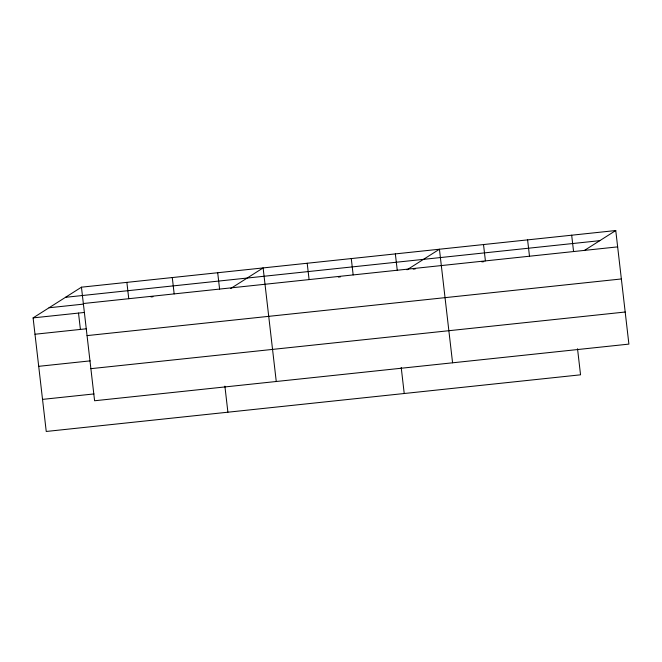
<?xml version="1.0" encoding="UTF-8"?>
<svg xmlns="http://www.w3.org/2000/svg" width="662" height="662" viewBox="0 0 662 662"><rect width="100%" height="100%" fill="white"/><g stroke="black" fill="none" stroke-linecap="round" stroke-linejoin="round"><path stroke-width="0.99" d="M577.529 348.75L580.549 374.816L46.241 431.467L33.1 317.892L81.451 287.184L615.759 230.533L628.9 344.108L94.592 400.758L81.451 287.184M230.724 288.5L263.12 267.92L276.261 381.494M407.039 269.806L439.436 249.226L452.576 362.801M584.149 250.608L615.759 230.533M65.497 297.312L599.805 240.662M83.346 303.527L617.654 246.876M49.054 307.756L83.371 304.123M150.994 296.948L153.005 296.742M338.356 277.088L340.409 276.865M413.196 269.153L415.24 268.938M481.878 261.871L483.922 261.647M33.1 317.892L84.571 312.439M34.995 334.244L86.465 328.782M87.053 335.609L621.361 278.959M38.702 366.326L90.173 360.873M90.884 368.668L625.185 312.017M42.525 399.385L94.004 393.931M571.678 235.2L573.573 251.552M527.597 239.876L529.492 256.227M483.517 244.551L485.412 260.894M395.355 253.902L397.25 270.245M401.213 367.443L404.225 393.518M351.274 258.569L353.169 274.92M307.193 263.244L309.088 279.596M217.699 272.736L219.594 289.079M224.89 386.136L227.902 412.211M172.285 277.552L174.172 293.895M126.872 282.368L128.759 298.711M78.513 313.076L80.408 329.428"/></g></svg>
